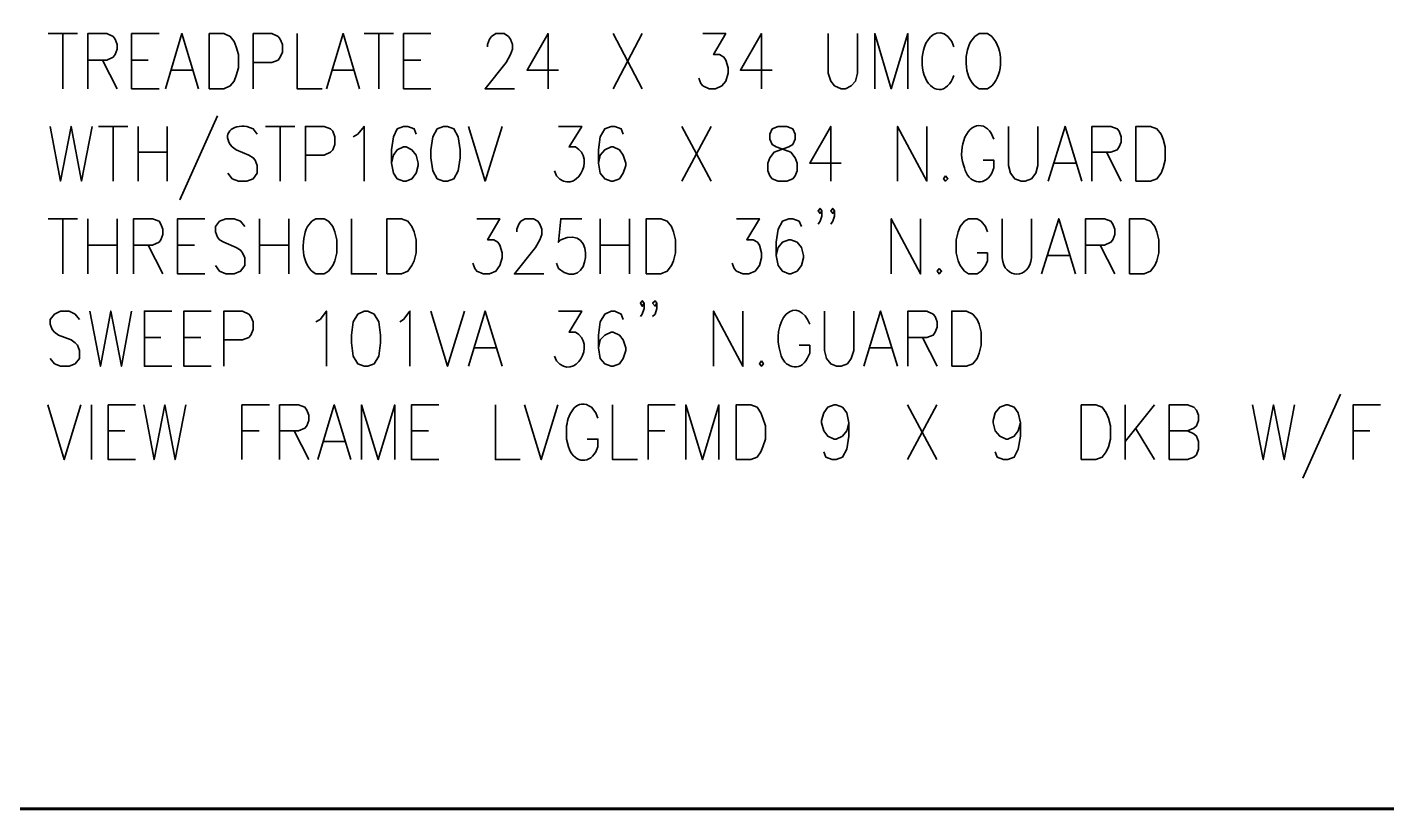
# Model space of a CAD drawing. Header units: inches. Extents: x 5 to 516, y -193 to 129.
# Drawn here: x 161.6 to 170.89, y -122.96 to -117.63 of the extents above; entities that cross this region are included whole.
import ezdxf

# ---------------------------------------------------------------- set-up
doc = ezdxf.new("R2010")
doc.units = ezdxf.units.IN
doc.header["$MEASUREMENT"] = 0
doc.layers.add('PDF3_Geometry', color=7, linetype='Continuous')

msp = doc.modelspace()

# ---------------------------------------------------------------- linework, layer by layer
at = {"layer": 'PDF3_Geometry', "lineweight": 35}
for points in [[(161.7482583, -117.6713068), (161.9482455, -117.6713068)], [(161.8482546, -117.6713068), (161.8482546, -118.0479494)], [(162.018247, -118.0479493), (162.018247, -117.6713068), (162.1482387, -117.6713068), (162.1915692, -117.6913055), (162.2049017, -117.7079711), (162.2182342, -117.7446354), (162.2182342, -117.7779666), (162.2049017, -117.8146309), (162.1915692, -117.8312965), (162.1482387, -117.8512952), (162.018247, -117.8512952)], [(162.504877, -118.0479493), (162.3182223, -118.0479493), (162.3182223, -117.6713068), (162.504877, -117.6713068)], [(162.5482152, -118.0479493), (162.6615412, -117.6713068), (162.7748673, -118.0479493)], [(163.1481659, -118.0479493), (163.1481659, -117.6713068), (163.2748244, -117.6713068), (163.318155, -117.6913055), (163.3314874, -117.7079711), (163.348153, -117.7446354), (163.348153, -117.7979653), (163.3314874, -117.8312965), (163.318155, -117.8512952), (163.2748244, -117.8679608), (163.1481659, -117.8679608)], [(163.4481548, -117.6713068), (163.4481548, -118.0479494), (163.6181439, -118.0479494)], [(163.6481338, -118.0479493), (163.7614599, -117.6713068), (163.8747859, -118.0479493)], [(163.9047905, -117.6713068), (164.1047777, -117.6713068)], [(164.0047868, -117.6713068), (164.0047868, -118.0479494)], [(164.3614203, -118.0479493), (164.1747656, -118.0479493), (164.1747656, -117.6713068), (164.3614203, -117.6713068)], [(164.748066, -117.7613017), (164.748066, -117.7446361), (164.7613985, -117.7079717), (164.774731, -117.6913061), (164.804729, -117.6713074), (164.8613921, -117.6713074), (164.8913901, -117.6913061), (164.9047226, -117.7079717), (164.9180551, -117.7446361), (164.9180551, -117.7779672), (164.9047226, -117.8146316), (164.8747245, -117.8679615), (164.7314004, -118.0479499), (164.9313876, -118.0479499)], [(165.1613696, -118.0479494), (165.1613696, -117.6713068), (165.0180454, -117.9212908), (165.2313651, -117.9212908)], [(165.6046734, -117.6713068), (165.8046606, -118.0479494)], [(165.804666, -117.6713068), (165.6046788, -118.0479494)], [(166.2179696, -117.6713068), (166.3746262, -117.6713068), (166.2912982, -117.814631), (166.3312957, -117.814631), (166.3612937, -117.8312966), (166.3746262, -117.8512953), (166.3912918, -117.9046252), (166.3912918, -117.9412895), (166.3746262, -117.9946194), (166.3479613, -118.0279506), (166.3046307, -118.0479494), (166.2613001, -118.0479494), (166.2179696, -118.0279506), (166.2046371, -118.011285), (166.1913046, -117.9746207)], [(166.6179412, -118.0479494), (166.6179412, -117.6713068), (166.4746171, -117.9212908), (166.6912699, -117.9212908)], [(167.0745906, -117.6713068), (167.0745906, -117.9412895), (167.0912562, -117.9946194), (167.1179211, -118.0279506), (167.1612517, -118.0479494), (167.1912497, -118.0479494), (167.2312472, -118.0279506), (167.2612453, -117.9946194), (167.2745777, -117.9412895), (167.2745777, -117.6713068)], [(167.3912342, -118.0479493), (167.3912342, -117.6713068), (167.5045603, -118.0479493), (167.6178863, -117.6713068), (167.6178863, -118.0479493)], [(167.931198, -117.7613017), (167.9178655, -117.7246373), (167.8912005, -117.6913061)], [(168.1911742, -117.6913056), (168.1611762, -117.6713068), (168.1045131, -117.6713068), (168.0745151, -117.6913056), (168.0478501, -117.7246368)], [(162.1182297, -117.8512956), (162.2182233, -118.0479497)], [(162.3182223, -117.8512956), (162.4315484, -117.8512956)], [(164.1747656, -117.8512956), (164.2914248, -117.8512956)], [(162.5915338, -117.9212908), (162.7315248, -117.9212908)], [(163.691466, -117.9212908), (163.831457, -117.9212908)], [(168.1045131, -118.0479494), (168.1611762, -118.0479494), (168.1911742, -118.0279506)], [(162.9048546, -118.231271), (162.6482044, -118.8045676)], [(161.7615903, -118.3046001), (161.8315858, -118.6779095), (161.9049144, -118.3046001), (161.9749099, -118.6779095), (162.0482386, -118.3046001)], [(162.0915659, -118.3046001), (162.291553, -118.3046001)], [(162.1915622, -118.3046001), (162.1915622, -118.6779095)], [(162.3615545, -118.3046001), (162.3615545, -118.6779095)], [(162.5615471, -118.3046001), (162.5615471, -118.6779095)], [(163.1748297, -118.3579295), (163.1481648, -118.3212652), (163.1048342, -118.3045996)], [(163.2314939, -118.3046001), (163.431481, -118.3046001)], [(163.3314902, -118.3046001), (163.3314902, -118.6779095)], [(163.5048189, -118.6779096), (163.5048189, -118.3046002), (163.6314774, -118.3046002), (163.674808, -118.3212658), (163.6914736, -118.3379313), (163.7048061, -118.3745957), (163.7048061, -118.4279256), (163.6914736, -118.4645899), (163.674808, -118.4812555), (163.6314774, -118.5012542), (163.5048189, -118.5012542)], [(163.8314581, -118.3745953), (163.8614562, -118.3579297), (163.9047867, -118.3045998), (163.9047867, -118.6779092)], [(164.26143, -118.3579295), (164.2480975, -118.3212652), (164.204767, -118.3045996), (164.1747689, -118.3045996), (164.1314383, -118.3212652), (164.1047734, -118.3745951), (164.0914409, -118.4645894), (164.0914409, -118.5545836), (164.1047734, -118.6245791), (164.1314383, -118.6612434), (164.1747689, -118.677909), (164.1914345, -118.677909), (164.2314319, -118.6612434), (164.26143, -118.6245791), (164.2747625, -118.5712492), (164.2747625, -118.5545836), (164.26143, -118.5012537), (164.2314319, -118.4645894), (164.1914345, -118.4445906), (164.1747689, -118.4445906), (164.1314383, -118.4645894), (164.1047734, -118.5012537), (164.0914409, -118.5545836)], [(164.6180695, -118.3046001), (164.7313955, -118.6779095), (164.8480547, -118.3046001)], [(165.2313656, -118.3046001), (165.3913554, -118.3046001), (165.3046943, -118.4445911), (165.3480248, -118.4445911)], [(165.6746695, -118.3579295), (165.661337, -118.3212652), (165.6180064, -118.3045996), (165.5913415, -118.3045996), (165.5480109, -118.3212652), (165.5180128, -118.3745951), (165.5046804, -118.4645894), (165.5046804, -118.5545836), (165.5180128, -118.6245791), (165.5480109, -118.6612434), (165.5913415, -118.677909), (165.6046739, -118.677909), (165.6480045, -118.6612434), (165.6746695, -118.6245791), (165.6913351, -118.5712492), (165.6913351, -118.5545836), (165.6746695, -118.5012537), (165.6480045, -118.4645894), (165.6046739, -118.4445906), (165.5913415, -118.4445906), (165.5480109, -118.4645894), (165.5180128, -118.5012537), (165.5046804, -118.5545836)], [(166.2746337, -118.3046001), (166.0746465, -118.6779095)], [(166.0746547, -118.3046001), (166.2746418, -118.6779095)], [(167.0912453, -118.6779095), (167.0912453, -118.3046001), (166.9479212, -118.5545841), (167.1612408, -118.5545841)], [(167.5478946, -118.6779096), (167.5478946, -118.3046002), (167.7478818, -118.6779096), (167.7478818, -118.3046002)], [(168.3045057, -118.3046001), (168.3045057, -118.5712497), (168.3178382, -118.6245796), (168.3478363, -118.6612439), (168.3911668, -118.6779095), (168.4178318, -118.6779095), (168.4611624, -118.6612439), (168.4911604, -118.6245796), (168.5044929, -118.5712497), (168.5044929, -118.3046001)], [(168.5744944, -118.6779096), (168.6911536, -118.3046002), (168.8044796, -118.6779096)], [(168.8744697, -118.6779096), (168.8744697, -118.3046002), (169.0044614, -118.3046002), (169.047792, -118.3212658), (169.0611244, -118.3379313), (169.0744569, -118.3745957), (169.0744569, -118.41126), (169.0611244, -118.4445912), (169.047792, -118.4645899), (169.0044614, -118.4812555), (168.8744697, -118.4812555)], [(163.0048406, -118.4445906), (163.0315056, -118.4645894), (163.1181667, -118.5012537), (163.1481648, -118.5179193), (163.1614973, -118.5345849), (163.1748297, -118.5712492), (163.1748297, -118.6245791), (163.1481648, -118.6612434), (163.1048342, -118.677909), (163.0481712, -118.677909), (163.0048406, -118.6612434), (162.9748426, -118.6245791)], [(162.3615545, -118.481255), (162.5615417, -118.481255)], [(168.191177, -118.6245794), (168.2045094, -118.5879151), (168.2045094, -118.5345852), (168.1311808, -118.5345852)], [(168.974466, -118.481255), (169.0744596, -118.6779091)], [(165.2180332, -118.6412452), (165.2047007, -118.607914)], [(168.617813, -118.5545841), (168.7611372, -118.5545841)], [(167.0312584, -118.8812292), (167.0179259, -118.8978948), (167.0045934, -118.8812292), (167.0179259, -118.8645636), (167.0312584, -118.8812292), (167.0312584, -118.9178935), (167.0179259, -118.9512247), (167.0045934, -118.9712234)], [(167.1179092, -118.8812292), (167.1045767, -118.8978948), (167.0912442, -118.8812292), (167.1045767, -118.8645636), (167.1179092, -118.8812292), (167.1179092, -118.9178935), (167.1045767, -118.9512247), (167.0912442, -118.9712234)], [(161.7482583, -118.9345595), (161.9482455, -118.9345595)], [(161.8482546, -118.9345595), (161.8482546, -119.311202)], [(162.018247, -118.9345595), (162.018247, -119.311202)], [(162.218226, -118.9345595), (162.218226, -119.311202)], [(162.3315543, -119.3112019), (162.3315543, -118.9345594), (162.4615459, -118.9345594), (162.5048765, -118.951225), (162.518209, -118.9712237), (162.5315414, -119.0045549), (162.5315414, -119.0412193), (162.518209, -119.0778836), (162.5048765, -119.0945492), (162.4615459, -119.1145479), (162.3315543, -119.1145479)], [(162.8181979, -119.3112019), (162.6315432, -119.3112019), (162.6315432, -118.9345594), (162.8181979, -118.9345594)], [(163.0915017, -118.9878889), (163.0615037, -118.9512246), (163.0181731, -118.934559), (162.9615101, -118.934559), (162.9181795, -118.9512246), (162.8915146, -118.9878889), (162.8915146, -119.0245532), (162.904847, -119.0612176), (162.9181795, -119.0778832), (162.9481776, -119.0945488), (163.0315056, -119.1312131), (163.0615037, -119.1478787), (163.0748361, -119.1678774), (163.0915017, -119.2012086), (163.0915017, -119.2545385), (163.0615037, -119.2912028), (163.0181731, -119.3112015), (162.9615101, -119.3112015), (162.9181795, -119.2912028), (162.8915146, -119.2545385)], [(163.191498, -118.9345595), (163.191498, -119.311202)], [(163.3914906, -118.9345595), (163.3914906, -119.311202)], [(163.5748149, -119.311202), (163.631478, -119.311202), (163.6614761, -119.2912033), (163.6914741, -119.254539), (163.7048066, -119.2212078), (163.7181391, -119.1678779), (163.7181391, -119.0778836), (163.7048066, -119.0245537), (163.6914741, -118.9878894), (163.6614761, -118.9512251), (163.631478, -118.9345595), (163.5748149, -118.9345595), (163.54815, -118.9512251), (163.5181519, -118.9878894)], [(163.8181262, -118.9345595), (163.8181262, -119.311202), (163.9914484, -119.311202)], [(164.6747336, -118.9345595), (164.8313902, -118.9345595), (164.7480622, -119.0778836), (164.7913928, -119.0778836), (164.8180577, -119.0945492), (164.8313902, -119.114548), (164.8480558, -119.1678779), (164.8480558, -119.2012091), (164.8313902, -119.254539), (164.8047252, -119.2912033), (164.7613947, -119.311202), (164.7180641, -119.311202), (164.6747336, -119.2912033), (164.6614011, -119.2745377), (164.6480686, -119.2378734)], [(164.9480586, -119.0245535), (164.9480586, -119.0045547), (164.9613911, -118.9712235), (164.9747236, -118.9512248), (165.0047216, -118.9345592), (165.0613847, -118.9345592), (165.0913827, -118.9512248), (165.1047152, -118.9712235), (165.1180477, -119.0045547), (165.1180477, -119.041219), (165.1047152, -119.0778834), (165.0747172, -119.1312133), (164.931393, -119.3112017), (165.1313802, -119.3112017)], [(165.3913624, -118.9345595), (165.2480383, -118.9345595), (165.2313727, -119.0945492), (165.2480383, -119.0778836)], [(165.5180226, -118.9345595), (165.5180226, -119.311202)], [(165.7180016, -118.9345595), (165.7180016, -119.311202)], [(166.4479624, -118.9345595), (166.6046191, -118.9345595), (166.517958, -119.0778836), (166.5612885, -119.0778836), (166.5912866, -119.0945492), (166.6046191, -119.114548), (166.6179515, -119.1678779), (166.6179515, -119.2012091), (166.6046191, -119.254539), (166.574621, -119.2912033), (166.5312904, -119.311202), (166.491293, -119.311202), (166.4479624, -119.2912033), (166.4312968, -119.2745377), (166.4179644, -119.2378734)], [(166.8912663, -118.9878889), (166.8746007, -118.9512246), (166.8312701, -118.934559), (166.8046052, -118.934559), (166.7612746, -118.9512246), (166.7312765, -119.0045545), (166.717944, -119.0945488), (166.717944, -119.184543), (166.7312765, -119.2545385), (166.7612746, -119.2912028), (166.8046052, -119.3112015), (166.8179376, -119.3112015), (166.8612682, -119.2912028), (166.8912663, -119.2545385), (166.9045987, -119.2012086), (166.9045987, -119.184543), (166.8912663, -119.1312131), (166.8612682, -119.0945488), (166.8179376, -119.0778832), (166.8046052, -119.0778832), (166.7612746, -119.0945488), (166.7312765, -119.1312131), (166.717944, -119.184543)], [(167.5045624, -119.3112019), (167.5045624, -118.9345594), (167.7045496, -119.3112019), (167.7045496, -118.9345594)], [(168.1611773, -119.0245535), (168.1478448, -118.9878891), (168.1178467, -118.9512248), (168.0911817, -118.9345592), (168.0311856, -118.9345592), (168.0045206, -118.9512248), (167.9745226, -118.9878891), (167.9611901, -119.0245535), (167.9478576, -119.0778834), (167.9478576, -119.1678776), (167.9611901, -119.2212075), (167.9745226, -119.2545387), (168.0045206, -119.291203), (168.0311856, -119.3112017), (168.0911817, -119.3112017), (168.1178467, -119.291203), (168.1478448, -119.2545387), (168.1611773, -119.2212075), (168.1611773, -119.1678776), (168.0911817, -119.1678776)], [(168.2611736, -118.9345595), (168.2611736, -119.2012091)], [(168.4611607, -119.2012091), (168.4611607, -118.9345595)], [(168.5311622, -119.3112019), (168.6478214, -118.9345594), (168.7611475, -119.3112019)], [(168.8311376, -119.3112019), (168.8311376, -118.9345594), (168.9611292, -118.9345594), (169.0044598, -118.951225), (169.0177923, -118.9712237), (169.0311247, -119.0045549), (169.0311247, -119.0412193), (169.0177923, -119.0778836), (169.0044598, -119.0945492), (168.9611292, -119.1145479), (168.8311376, -119.1145479)], [(162.018247, -119.1145483), (162.2182342, -119.1145483)], [(162.4315506, -119.1145483), (162.5315442, -119.3112023)], [(162.6315432, -119.1145483), (162.7482024, -119.1145483)], [(163.191498, -119.1145483), (163.3914852, -119.1145483)], [(165.5180226, -119.1145483), (165.7180098, -119.1145483)], [(168.5744944, -119.1845435), (168.7178185, -119.1845435)], [(168.9311339, -119.1145483), (169.0311274, -119.3112023)], [(165.2313727, -119.2745377), (165.2180402, -119.2378734)], [(165.8179979, -119.5111895), (165.8046655, -119.5311882), (165.791333, -119.5111895), (165.8046655, -119.4945239), (165.8179979, -119.5111895), (165.8179979, -119.5478538), (165.8046655, -119.5845181), (165.791333, -119.6011837)], [(165.9046623, -119.5111895), (165.8913298, -119.5311882), (165.8746642, -119.5111895), (165.8913298, -119.4945239), (165.9046623, -119.5111895), (165.9046623, -119.5478538), (165.8913298, -119.5845181), (165.8746642, -119.6011837)], [(161.9615829, -119.6211822), (161.9315848, -119.5845179), (161.8915874, -119.5645191), (161.8315912, -119.5645191), (161.7915938, -119.5845179), (161.7615957, -119.6211822), (161.7615957, -119.6545134), (161.7749282, -119.6911777), (161.7915938, -119.7078433), (161.8182587, -119.727842), (161.9049198, -119.7611732), (161.9315848, -119.7811719), (161.9482504, -119.7978375), (161.9615829, -119.8345018), (161.9615829, -119.8878317), (161.9315848, -119.9244961), (161.8915874, -119.9411617), (161.8315912, -119.9411617), (161.7915938, -119.9244961), (161.7615957, -119.8878317)], [(162.0315789, -119.5645189), (162.1049076, -119.9411614), (162.1749031, -119.5645189), (162.2482317, -119.9411614), (162.3182272, -119.5645189)], [(162.5915414, -119.9411613), (162.4048867, -119.9411613), (162.4048867, -119.5645188), (162.5915414, -119.5645188)], [(162.8615165, -119.9411613), (162.6748618, -119.9411613), (162.6748618, -119.5645188), (162.8615165, -119.5645188)], [(162.9481868, -119.9411613), (162.9481868, -119.5645188), (163.0748454, -119.5645188), (163.1181759, -119.5845175), (163.1315084, -119.6011831), (163.148174, -119.6378475), (163.148174, -119.6911774), (163.1315084, -119.7278417), (163.1181759, -119.7445073), (163.0748454, -119.7611729), (162.9481868, -119.7611729)], [(163.5748149, -119.6378479), (163.604813, -119.6211823), (163.6481436, -119.5645193), (163.6481436, -119.9411618)], [(164.1481018, -119.6378479), (164.1747667, -119.6211823), (164.2180973, -119.5645193), (164.2180973, -119.9411618)], [(164.3614263, -119.5645189), (164.4747524, -119.9411614), (164.5914115, -119.5645189)], [(164.6180695, -119.9411613), (164.7313955, -119.5645188), (164.8480547, -119.9411613)], [(165.2313656, -119.5645189), (165.3913554, -119.5645189), (165.3046943, -119.707843), (165.3480248, -119.707843)], [(165.6746695, -119.6211822), (165.661337, -119.5845179), (165.6180064, -119.5645191), (165.5913415, -119.5645191), (165.5480109, -119.5845179), (165.5180128, -119.6378478), (165.5046804, -119.727842), (165.5046804, -119.8145031), (165.5180128, -119.8878317), (165.5480109, -119.9244961), (165.5913415, -119.9411617), (165.6046739, -119.9411617), (165.6480045, -119.9244961), (165.6746695, -119.8878317), (165.6913351, -119.8345018), (165.6913351, -119.8145031), (165.6746695, -119.7611732), (165.6480045, -119.727842), (165.6046739, -119.7078433), (165.5913415, -119.7078433), (165.5480109, -119.727842), (165.5180128, -119.7611732), (165.5046804, -119.8145031)], [(166.291302, -119.9411613), (166.291302, -119.5645188), (166.4912892, -119.9411613), (166.4912892, -119.5645188)], [(167.0479267, -119.5645189), (167.0479267, -119.8345016), (167.0612592, -119.8878315), (167.0912572, -119.9244958), (167.1312547, -119.9411614), (167.1612528, -119.9411614), (167.2045833, -119.9244958), (167.2312483, -119.8878315), (167.2479139, -119.8345016), (167.2479139, -119.5645189)], [(167.3179018, -119.9411613), (167.4312278, -119.5645188), (167.547887, -119.9411613)], [(167.6178771, -119.9411613), (167.6178771, -119.5645188), (167.7478688, -119.5645188), (167.7911993, -119.5845175), (167.8045318, -119.6011831), (167.8178643, -119.6378475), (167.8178643, -119.6745118), (167.8045318, -119.707843), (167.7911993, -119.7278417), (167.7478688, -119.7445073), (167.6178771, -119.7445073)], [(162.4048867, -119.7445077), (162.5182128, -119.7445077)], [(162.6748618, -119.7445077), (162.791521, -119.7445077)], [(167.7178734, -119.7445077), (167.817867, -119.9411617)], [(164.6614016, -119.8145029), (164.8047258, -119.8145029)], [(166.9312648, -119.8878312), (166.9479304, -119.8511669), (166.9479304, -119.797837), (166.8746018, -119.797837)], [(167.361234, -119.8145029), (167.5045581, -119.8145029)], [(165.2180332, -119.9044971), (165.2047007, -119.8711659)], [(161.744922, -120.2044781), (161.858248, -120.5777875), (161.9715741, -120.2044781)], [(162.0449109, -120.2044781), (162.0449109, -120.5777875)], [(162.3448938, -120.5777876), (162.1582391, -120.5777876), (162.1582391, -120.2044782), (162.3448938, -120.2044782)], [(162.4015503, -120.2044781), (162.4715458, -120.5777875), (162.5448745, -120.2044781), (162.61487, -120.5777875), (162.6881986, -120.2044781)], [(163.0715106, -120.5777876), (163.0715106, -120.2044782), (163.2581653, -120.2044782)], [(163.3281538, -120.5777876), (163.3281538, -120.2044782), (163.4581454, -120.2044782), (163.501476, -120.2211438), (163.5148085, -120.2411425), (163.528141, -120.2744737), (163.528141, -120.311138), (163.5148085, -120.3478023), (163.501476, -120.3644679), (163.4581454, -120.3811335), (163.3281538, -120.3811335)], [(163.5881469, -120.5777876), (163.7014729, -120.2044782), (163.814799, -120.5777876)], [(163.8881222, -120.5777876), (163.8881222, -120.2044782), (164.0014483, -120.5777876), (164.1147744, -120.2044782), (164.1147744, -120.5777876)], [(164.4147616, -120.5777876), (164.2281069, -120.5777876), (164.2281069, -120.2044782), (164.4147616, -120.2044782)], [(164.8013937, -120.2044781), (164.8013937, -120.5777875), (164.9713828, -120.5777875)], [(165.0013863, -120.2044781), (165.1147124, -120.5777875), (165.2280385, -120.2044781)], [(165.6013506, -120.2044781), (165.6013506, -120.5777875), (165.7713397, -120.5777875)], [(165.8446618, -120.5777876), (165.8446618, -120.2044782), (166.0279834, -120.2044782)], [(166.1013185, -120.5777876), (166.1013185, -120.2044782), (166.2146446, -120.5777876), (166.3279707, -120.2044782), (166.3279707, -120.5777876)], [(167.2145827, -120.3278036), (167.2012502, -120.3811335), (167.1712521, -120.4177978), (167.1279216, -120.4377965), (167.1145891, -120.4377965), (167.0712585, -120.4177978), (167.0445936, -120.3811335), (167.027928, -120.3278036), (167.027928, -120.311138), (167.0445936, -120.2578081), (167.0712585, -120.2211438), (167.1145891, -120.2044782), (167.1279216, -120.2044782), (167.1712521, -120.2211438), (167.2012502, -120.2578081), (167.2145827, -120.3278036), (167.2145827, -120.4177978), (167.2012502, -120.5077921), (167.1712521, -120.561122), (167.1279216, -120.5777876), (167.1012566, -120.5777876), (167.057926, -120.561122), (167.0445936, -120.5244577)], [(167.8145334, -120.2044781), (167.6145462, -120.5777875)], [(167.6145543, -120.2044781), (167.8145415, -120.5777875)], [(168.3878337, -120.3278036), (168.3711681, -120.3811335), (168.3445032, -120.4177978), (168.3011726, -120.4377965), (168.2878401, -120.4377965), (168.2445096, -120.4177978), (168.2145115, -120.3811335), (168.201179, -120.3278036), (168.201179, -120.311138), (168.2145115, -120.2578081), (168.2445096, -120.2211438), (168.2878401, -120.2044782), (168.3011726, -120.2044782), (168.3445032, -120.2211438), (168.3711681, -120.2578081), (168.3878337, -120.3278036), (168.3878337, -120.4177978), (168.3711681, -120.5077921), (168.3445032, -120.561122), (168.3011726, -120.5777876), (168.2711745, -120.5777876), (168.227844, -120.561122), (168.2145115, -120.5244577)], [(169.3011053, -120.2044781), (169.1011181, -120.4544621)], [(169.1011262, -120.2044781), (169.1011262, -120.5777875)], [(169.4011016, -120.5777876), (169.4011016, -120.2044782), (169.5277601, -120.2044782), (169.5710907, -120.2211438), (169.5877563, -120.2411425), (169.6010887, -120.2744737), (169.6010887, -120.311138), (169.5877563, -120.3478023), (169.5710907, -120.3644679), (169.5277601, -120.3811335), (169.4011016, -120.3811335)], [(169.9710656, -120.2044781), (170.0443942, -120.5777875), (170.1143897, -120.2044781), (170.1877183, -120.5777875), (170.2577138, -120.2044781)], [(170.5710298, -120.1311491), (170.3143796, -120.7044456)], [(170.6576942, -120.5777876), (170.6576942, -120.2044782), (170.8443489, -120.2044782)], [(165.5013543, -120.2944721), (165.4880218, -120.2578077), (165.4580237, -120.2211434)], [(162.1582391, -120.381133), (162.2715652, -120.381133)], [(163.0715106, -120.381133), (163.1881698, -120.381133)], [(163.4281501, -120.381133), (163.5281437, -120.5777871)], [(164.2281069, -120.381133), (164.3447661, -120.381133)], [(165.2880346, -120.347802), (165.2880346, -120.4377962), (165.3013671, -120.4911261)], [(165.8446618, -120.381133), (165.9579879, -120.381133)], [(169.1711223, -120.3644681), (169.3011139, -120.5777878)], [(169.5277617, -120.381133), (169.5710923, -120.4011318), (169.5877579, -120.4177974), (169.6010904, -120.4544617), (169.6010904, -120.5077916), (169.5877579, -120.5444559), (169.5710923, -120.5611215), (169.5277617, -120.5777871), (169.4011032, -120.5777871)], [(170.6576942, -120.381133), (170.7710202, -120.381133)], [(163.6281427, -120.4544621), (163.7714668, -120.4544621)], [(165.4880218, -120.5244573), (165.5013543, -120.4911261), (165.5013543, -120.4377962), (165.4280257, -120.4377962)]]:
    msp.add_lwpolyline(points, dxfattribs=at)
for points in [[(162.8481905, -118.0479493), (162.8481905, -117.6713068), (162.9481841, -117.6713068), (162.9915147, -117.6913055), (163.0181796, -117.7246367), (163.0315121, -117.761301), (163.0481777, -117.8146309), (163.0481777, -117.9046252), (163.0315121, -117.9579551), (163.0181796, -117.9946194), (162.9915147, -118.0279506), (162.9481841, -118.0479493)], [(164.4480907, -118.3046001), (164.4047601, -118.3212657), (164.374762, -118.3745956), (164.3614295, -118.4645898), (164.3614295, -118.5179197), (164.374762, -118.607914), (164.4047601, -118.6612439), (164.4480907, -118.6779095), (164.4747556, -118.6779095), (164.5180862, -118.6612439), (164.5480842, -118.607914), (164.5614167, -118.5179197), (164.5614167, -118.4645898), (164.5480842, -118.3745956), (164.5180862, -118.3212657), (164.4747556, -118.3046001)], [(166.7312695, -118.3046001), (166.691272, -118.3212657), (166.6746064, -118.35793), (166.6746064, -118.3912612), (166.691272, -118.4279255), (166.717937, -118.4445911), (166.7746, -118.4645898), (166.8179306, -118.4812554), (166.8479287, -118.5179197), (166.8612611, -118.5545841), (166.8612611, -118.607914), (166.8479287, -118.6412452), (166.8312631, -118.6612439), (166.7912656, -118.6779095), (166.7312695, -118.6779095), (166.691272, -118.6612439), (166.6746064, -118.6412452), (166.661274, -118.607914), (166.661274, -118.5545841), (166.6746064, -118.5179197), (166.7046045, -118.4812554), (166.7479351, -118.4645898), (166.8045981, -118.4445911), (166.8312631, -118.4279255), (166.8479287, -118.3912612), (166.8479287, -118.35793), (166.8312631, -118.3212657), (166.7912656, -118.3046001)], [(169.1744451, -118.6779096), (169.1744451, -118.3046002), (169.2744387, -118.3046002), (169.3177692, -118.3212658), (169.3477673, -118.3579301), (169.3610998, -118.3912613), (169.3744323, -118.4445912), (169.3744323, -118.5345854), (169.3610998, -118.5879153), (169.3477673, -118.6245796), (169.3177692, -118.661244), (169.2744387, -118.6779096)], [(167.8745338, -118.641245), (167.8612014, -118.6612437), (167.8745338, -118.6779093), (167.8911994, -118.6612437)], [(164.061451, -119.3112019), (164.061451, -118.9345594), (164.1614445, -118.9345594), (164.2047751, -118.951225), (164.2314401, -118.9878893), (164.2481057, -119.0245537), (164.2614381, -119.0778836), (164.2614381, -119.1678778), (164.2481057, -119.2212077), (164.2314401, -119.2545389), (164.2047751, -119.2912032), (164.1614445, -119.3112019)], [(165.8313299, -119.3112019), (165.8313299, -118.9345594), (165.9313235, -118.9345594), (165.974654, -118.951225), (166.0046521, -118.9878893), (166.0179846, -119.0245537), (166.0313171, -119.0778836), (166.0313171, -119.1678778), (166.0179846, -119.2212077), (166.0046521, -119.2545389), (165.974654, -119.2912032), (165.9313235, -119.3112019)], [(169.1311265, -119.3112019), (169.1311265, -118.9345594), (169.23112, -118.9345594), (169.2744506, -118.951225), (169.3044487, -118.9878893), (169.3177812, -119.0245537), (169.3311136, -119.0778836), (169.3311136, -119.1678778), (169.3177812, -119.2212077), (169.3044487, -119.2545389), (169.2744506, -119.2912032), (169.23112, -119.3112019)], [(167.8312017, -119.2745374), (167.8178692, -119.291203), (167.8312017, -119.3112017), (167.8478673, -119.291203)], [(163.9047905, -119.5645189), (163.86146, -119.5845176), (163.8314619, -119.6378475), (163.8181294, -119.7278418), (163.8181294, -119.7811717), (163.8314619, -119.8711659), (163.86146, -119.9244958), (163.9047905, -119.9411614), (163.9314555, -119.9411614), (163.974786, -119.9244958), (164.0047841, -119.8711659), (164.0181166, -119.7811717), (164.0181166, -119.7278418), (164.0047841, -119.6378475), (163.974786, -119.5845176), (163.9314555, -119.5645189)], [(167.917866, -119.9411613), (167.917866, -119.5645188), (168.0178596, -119.5645188), (168.0611902, -119.5845175), (168.0911882, -119.6211819), (168.1045207, -119.6545131), (168.1178532, -119.707843), (168.1178532, -119.7978372), (168.1045207, -119.8511671), (168.0911882, -119.8878314), (168.0611902, -119.9244958), (168.0178596, -119.9411613)], [(166.6179412, -119.9044968), (166.6046088, -119.9244955), (166.6179412, -119.9411611), (166.6312737, -119.9244955)], [(166.4446261, -120.5777876), (166.4446261, -120.2044782), (166.5446197, -120.2044782), (166.5879502, -120.2211438), (166.6146152, -120.2578081), (166.6279476, -120.2944724), (166.6446132, -120.3478023), (166.6446132, -120.4377965), (166.6279476, -120.4911265), (166.6146152, -120.5244577), (166.5879502, -120.561122), (166.5446197, -120.5777876)], [(168.8011373, -120.5777876), (168.8011373, -120.2044782), (168.9011309, -120.2044782), (168.9444615, -120.2211438), (168.9711264, -120.2578081), (168.987792, -120.2944724), (169.0011245, -120.3478023), (169.0011245, -120.4377965), (168.987792, -120.4911265), (168.9711264, -120.5244577), (168.9444615, -120.561122), (168.9011309, -120.5777876)]]:
    msp.add_lwpolyline(points, close=True, dxfattribs=at)
at = {"layer": 'PDF3_Geometry', "lineweight": 60}
msp.add_lwpolyline([(155.7886388, -122.9609678), (290.779984, -122.9609678)], dxfattribs=at)
at = {"layer": 'PDF3_Geometry', "lineweight": 35}
for centre, major_axis, ratio, start_param, end_param in [((167.8305391, -117.8614997), (-0.001641, 0.1917317), 0.604267968, 1.015739408, 4.180067306), ((168.1012657, -118.4811515), (0.006471, 0.1828885), 0.635643133, 5.24855252, 8.499646954), ((166.8485298, -119.754493), (-0.0035917, 0.1957986), 0.597270463, 5.237307903, 8.359374914)]:
    msp.add_ellipse(centre, major_axis=major_axis, ratio=ratio, start_param=start_param, end_param=end_param, dxfattribs=at)
for points in [[(167.8912005, -117.6913061), (167.8220938, -117.6274213), (167.7530427, -117.6935838), (167.7312108, -117.7613017)], [(168.1911742, -118.0279506), (168.2706136, -117.940234), (168.2706136, -117.7790222), (168.1911742, -117.6913056)], [(168.0478501, -117.7246368), (167.9946868, -117.8108535), (168.0009087, -117.9984525), (168.1045131, -118.0479494)], [(163.1048342, -118.3045996), (163.0082293, -118.2892673), (162.9245125, -118.3534854), (163.0048406, -118.4445906)], [(165.3480248, -118.4445911), (165.4927378, -118.5218084), (165.3472471, -118.7857359), (165.2180332, -118.6412452)], [(168.0045223, -118.5879151), (168.0285763, -118.689853), (168.1341251, -118.7212955), (168.191177, -118.6245794)], [(163.5181519, -118.9878894), (163.4726548, -119.0831611), (163.4720438, -119.2523169), (163.5748149, -119.311202)], [(165.2480383, -119.0778836), (165.5016331, -118.9587246), (165.4503031, -119.4536373), (165.2313727, -119.2745377)], [(168.2611736, -119.2012091), (168.2732283, -119.3488107), (168.4492171, -119.3487552), (168.4611607, -119.2012091)], [(165.3480248, -119.707843), (165.4927378, -119.7850603), (165.3472471, -120.0489878), (165.2180332, -119.9044971)], [(166.7479432, -119.8511669), (166.7688863, -119.9499939), (166.8803236, -119.9871026), (166.9312648, -119.8878312)], [(165.4580237, -120.2211434), (165.3583079, -120.1519256), (165.2984229, -120.2605298), (165.2880346, -120.347802)], [(165.3013671, -120.4911261), (165.3299208, -120.5916197), (165.4313032, -120.6195068), (165.4880218, -120.5244573)]]:
    msp.add_open_spline(points, degree=3, dxfattribs=at)

doc.saveas('drawing.dxf')
